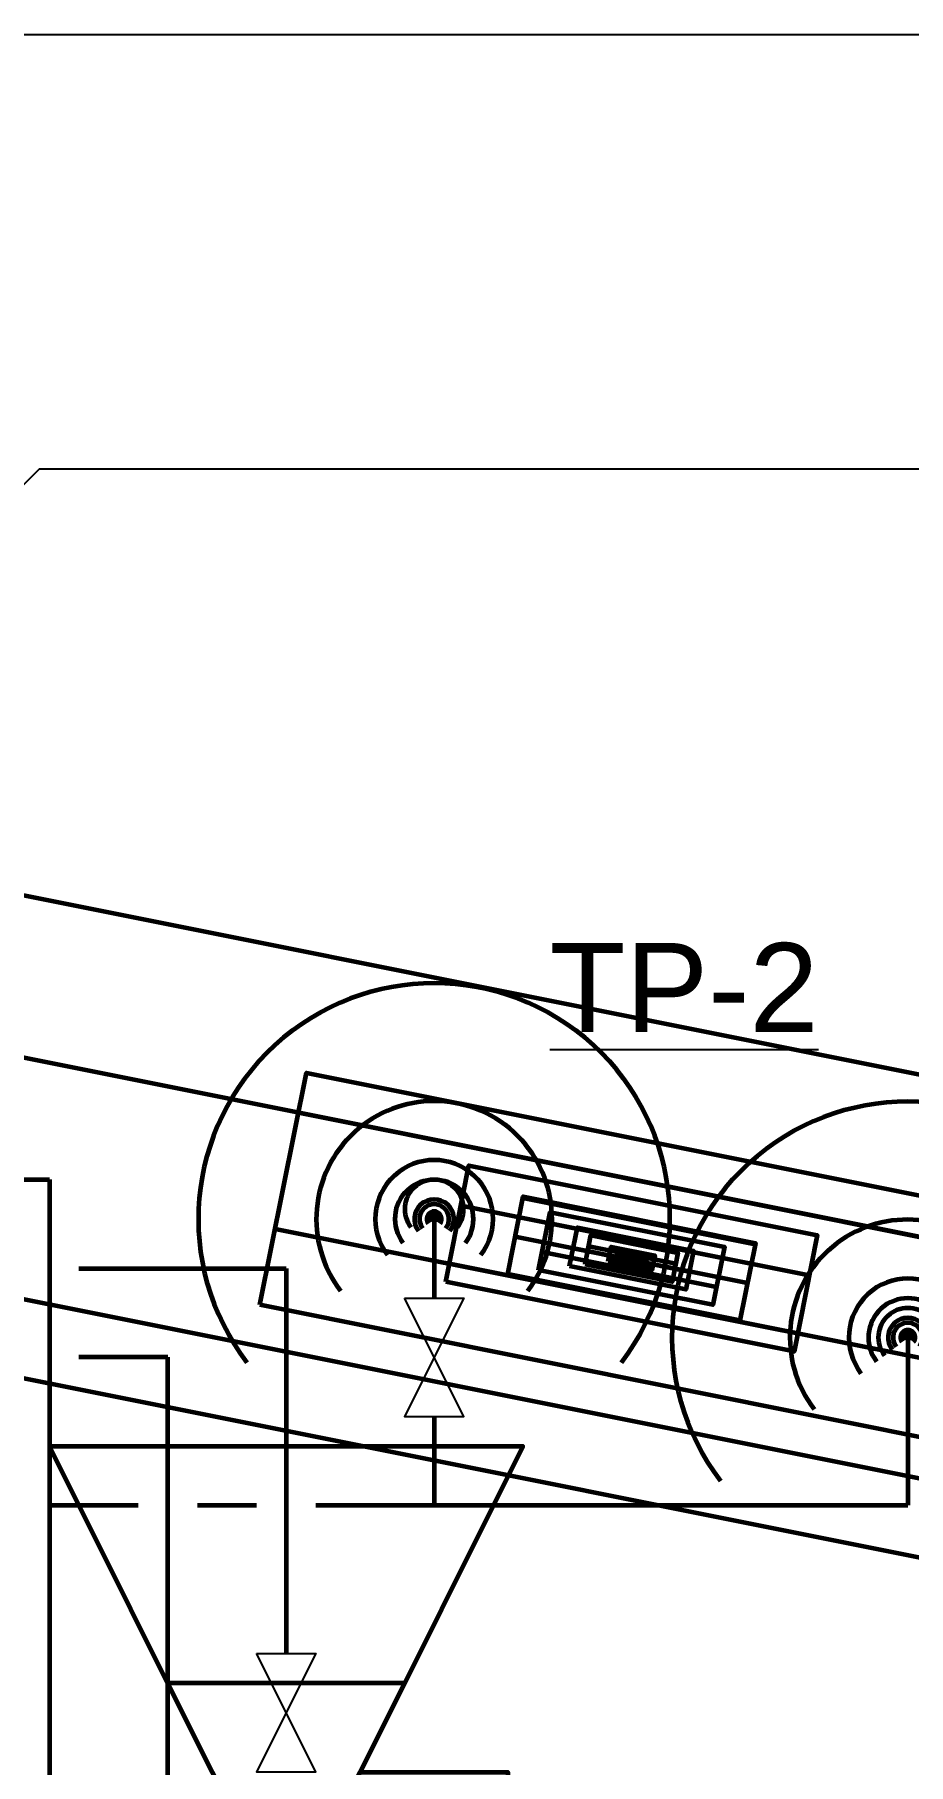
# Model space of a CAD drawing. Extents: x -3956 to 1666, y -2601 to 1886.
# Drawn here: x -2708.5 to -2619.9, y -1683.5 to -1508.3 of the extents above; entities that cross this region are included whole.
import ezdxf

# ---------------------------------------------------------------- set-up
doc = ezdxf.new("R2010")
doc.units = 0
doc.header["$LTSCALE"] = 36
doc.header["$MEASUREMENT"] = 0
doc.layers.add('G-ANNO-TEXT', color=70, linetype='Continuous')
for name, color, linetype, lineweight in [('P-CW-N', 4, 'Continuous', 60), ('P-CW-N @ 1 (1)', 4, 'Continuous', 60), ('P-CW-N @ 1 (2)', 4, 'Continuous', 60), ('P-CW-N @ 12', 4, 'Continuous', 60), ('P-CW-N @ 128', 4, 'Continuous', 60), ('P-CW-N @ 16', 4, 'Continuous', 60), ('P-CW-N @ 192', 4, 'Continuous', 60), ('P-CW-N @ 2', 4, 'Continuous', 60), ('P-CW-N @ 24', 4, 'Continuous', 60), ('P-CW-N @ 384', 4, 'Continuous', 60), ('P-CW-N @ 4', 4, 'Continuous', 60), ('P-CW-N @ 48', 4, 'Continuous', 60), ('P-CW-N @ 64', 4, 'Continuous', 60), ('P-CW-N @ 768', 4, 'Continuous', 60), ('P-CW-N @ 8', 4, 'Continuous', 60), ('P-CW-N @ 96', 4, 'Continuous', 60), ('P-FIXT-N', 3, 'Continuous', 60), ('P-FIXT-N @ 1 (1)', 3, 'Continuous', 60), ('P-FIXT-N @ 1 (2)', 3, 'Continuous', 60), ('P-FIXT-N @ 12', 3, 'Continuous', 60), ('P-FIXT-N @ 128', 3, 'Continuous', 60), ('P-FIXT-N @ 16', 3, 'Continuous', 60), ('P-FIXT-N @ 192', 3, 'Continuous', 60), ('P-FIXT-N @ 2', 3, 'Continuous', 60), ('P-FIXT-N @ 24', 3, 'Continuous', 60), ('P-FIXT-N @ 384', 3, 'Continuous', 60), ('P-FIXT-N @ 4', 3, 'Continuous', 60), ('P-FIXT-N @ 48', 3, 'Continuous', 60), ('P-FIXT-N @ 64', 3, 'Continuous', 60), ('P-FIXT-N @ 768', 3, 'Continuous', 60), ('P-FIXT-N @ 8', 3, 'Continuous', 60), ('P-FIXT-N @ 96', 3, 'Continuous', 60), ('P-HW-N', 1, 'Continuous', 60), ('P-HWC-N', 2, 'Continuous', 60), ('P-HWC-N @ 1 (1)', 2, 'Continuous', 60), ('P-HWC-N @ 1 (2)', 2, 'Continuous', 60), ('P-HWC-N @ 12', 2, 'Continuous', 60), ('P-HWC-N @ 128', 2, 'Continuous', 60), ('P-HWC-N @ 16', 2, 'Continuous', 60), ('P-HWC-N @ 192', 2, 'Continuous', 60), ('P-HWC-N @ 2', 2, 'Continuous', 60), ('P-HWC-N @ 24', 2, 'Continuous', 60), ('P-HWC-N @ 384', 2, 'Continuous', 60), ('P-HWC-N @ 4', 2, 'Continuous', 60), ('P-HWC-N @ 48', 2, 'Continuous', 60), ('P-HWC-N @ 64', 2, 'Continuous', 60), ('P-HWC-N @ 768', 2, 'Continuous', 60), ('P-HWC-N @ 8', 2, 'Continuous', 60), ('P-HWC-N @ 96', 2, 'Continuous', 60)]:
    doc.layers.add(name, color=color, linetype=linetype, lineweight=lineweight)
doc.styles.add('Arial', font='arial.ttf')

# ---------------------------------------------------------------- blocks, each defined once
blk = doc.blocks.new('*U42')
at = {"linetype": 'Continuous'}
for points in [[(-0.01950223899833947, -0.009751119128395658), (-0.06250000047529625, -0.03124999904940751), (-0.06249999952470375, 0.03125000095059249), (-0.01950223850397403, 0.009751119622759319)], [(0.01950223850397226, -0.009751119622759319), (0.06249999952470375, -0.03125000095059249), (0.06250000047529625, 0.03124999904940751), (0.0195022389983377, 0.009751119128395658)], [(-0.01950223850397423, 0.00975111962275942), (-0.01950223850397423, 0.02925335812675912), (0.0195022389983379, 0.02925335812675912), (0.0195022389983379, 0.00975111912839576)], [(-0.01950223850397562, -0.009751119622759222), (4.943599696272116e-10, -4.943635590677493e-10), (-0.01950223800961018, 0.009751119128395755)], [(0.01950223899833789, 0.009751119128395757), (4.943647435862175e-10, -4.943635590677493e-10), (0.01950223949270333, -0.00975111962275922)]]:
    blk.add_lwpolyline(points, dxfattribs=at)
blk = doc.blocks.new('*U1508')
at = {"layer": 'P-HWC-N @ 1 (1)', "rotation": 270}
blk.add_blockref('*U42', (-2682.999999967478, -1699.257198477003), dxfattribs=at)
at = {"layer": 'P-HWC-N @ 1 (2)', "rotation": 270}
blk.add_blockref('*U42', (-2682.999999967478, -1699.257198477003), dxfattribs=at)
at = {"layer": 'P-HWC-N @ 12', "xscale": 12, "yscale": 12, "zscale": 12, "rotation": 270}
blk.add_blockref('*U42', (-2682.999999967478, -1699.257198477003), dxfattribs=at)
at = {"layer": 'P-HWC-N @ 128', "xscale": 128, "yscale": 128, "zscale": 128, "rotation": 270}
blk.add_blockref('*U42', (-2682.999999967478, -1699.257198477003), dxfattribs=at)
at = {"layer": 'P-HWC-N @ 16', "xscale": 16, "yscale": 16, "zscale": 16, "rotation": 270}
blk.add_blockref('*U42', (-2682.999999967478, -1699.257198477003), dxfattribs=at)
at = {"layer": 'P-HWC-N @ 192', "xscale": 192, "yscale": 192, "zscale": 192, "rotation": 270}
blk.add_blockref('*U42', (-2682.999999967478, -1699.257198477003), dxfattribs=at)
at = {"layer": 'P-HWC-N @ 2', "xscale": 2, "yscale": 2, "zscale": 2, "rotation": 270}
blk.add_blockref('*U42', (-2682.999999967478, -1699.257198477003), dxfattribs=at)
at = {"layer": 'P-HWC-N @ 24', "xscale": 24, "yscale": 24, "zscale": 24, "rotation": 270}
blk.add_blockref('*U42', (-2682.999999967478, -1699.257198477003), dxfattribs=at)
at = {"layer": 'P-HWC-N @ 384', "xscale": 384, "yscale": 384, "zscale": 384, "rotation": 270}
blk.add_blockref('*U42', (-2682.999999967478, -1699.257198477003), dxfattribs=at)
at = {"layer": 'P-HWC-N @ 4', "xscale": 4, "yscale": 4, "zscale": 4, "rotation": 270}
blk.add_blockref('*U42', (-2682.999999967478, -1699.257198477003), dxfattribs=at)
at = {"layer": 'P-HWC-N @ 48', "xscale": 48, "yscale": 48, "zscale": 48, "rotation": 270}
blk.add_blockref('*U42', (-2682.999999967478, -1699.257198477003), dxfattribs=at)
at = {"layer": 'P-HWC-N @ 64', "xscale": 64, "yscale": 64, "zscale": 64, "rotation": 270}
blk.add_blockref('*U42', (-2682.999999967478, -1699.257198477003), dxfattribs=at)
at = {"layer": 'P-HWC-N @ 768', "xscale": 768, "yscale": 768, "zscale": 768, "rotation": 270}
blk.add_blockref('*U42', (-2682.999999967478, -1699.257198477003), dxfattribs=at)
at = {"layer": 'P-HWC-N @ 8', "xscale": 8, "yscale": 8, "zscale": 8, "rotation": 270}
blk.add_blockref('*U42', (-2682.999999967478, -1699.257198477003), dxfattribs=at)
at = {"layer": 'P-HWC-N @ 96', "xscale": 96, "yscale": 96, "zscale": 96, "rotation": 270}
blk.add_blockref('*U42', (-2682.999999967478, -1699.257198477003), dxfattribs=at)
blk = doc.blocks.new('*U44')
h = blk.add_hatch()
h.set_pattern_fill('_USER', scale=0.03125, pattern_type=0)
h.set_pattern_definition([(0, (-0.09375, -0.03125), (0, 0.03125), [])])
h.paths.add_polyline_path([(0.09375, 0.03125), (-0.09375, 0.03125), (-0.09375, -0.03125), (0.09375, -0.03125)])
blk.add_lwpolyline([(-0.09375, -0.03125), (-0.09375, 0.03125), (0.09375, 0.03125), (0.09375, -0.03125), (-0.09375, -0.03125)])
blk = doc.blocks.new('*U1509')
at = {"layer": 'P-FIXT-N @ 1 (1)', "rotation": 348.6900675259798}
blk.add_blockref('*U44', (-2648.000000014937, -1632.257198477003), dxfattribs=at)
at = {"layer": 'P-FIXT-N @ 1 (2)', "rotation": 348.6900675259798}
blk.add_blockref('*U44', (-2648.000000014937, -1632.257198477003), dxfattribs=at)
at = {"layer": 'P-FIXT-N @ 12', "xscale": 12, "yscale": 12, "zscale": 12, "rotation": 348.6900675259798}
blk.add_blockref('*U44', (-2648.000000014937, -1632.257198477003), dxfattribs=at)
at = {"layer": 'P-FIXT-N @ 128', "xscale": 128, "yscale": 128, "zscale": 128, "rotation": 348.6900675259798}
blk.add_blockref('*U44', (-2648.000000014937, -1632.257198477003), dxfattribs=at)
at = {"layer": 'P-FIXT-N @ 16', "xscale": 16, "yscale": 16, "zscale": 16, "rotation": 348.6900675259798}
blk.add_blockref('*U44', (-2648.000000014937, -1632.257198477003), dxfattribs=at)
at = {"layer": 'P-FIXT-N @ 192', "xscale": 192, "yscale": 192, "zscale": 192, "rotation": 348.6900675259798}
blk.add_blockref('*U44', (-2648.000000014937, -1632.257198477003), dxfattribs=at)
at = {"layer": 'P-FIXT-N @ 2', "xscale": 2, "yscale": 2, "zscale": 2, "rotation": 348.6900675259798}
blk.add_blockref('*U44', (-2648.000000014937, -1632.257198477003), dxfattribs=at)
at = {"layer": 'P-FIXT-N @ 24', "xscale": 24, "yscale": 24, "zscale": 24, "rotation": 348.6900675259798}
blk.add_blockref('*U44', (-2648.000000014937, -1632.257198477003), dxfattribs=at)
at = {"layer": 'P-FIXT-N @ 384', "xscale": 384.0000000000001, "yscale": 384.0000000000001, "zscale": 384.0000000000001, "rotation": 348.6900675259798}
blk.add_blockref('*U44', (-2648.000000014937, -1632.257198477003), dxfattribs=at)
at = {"layer": 'P-FIXT-N @ 4', "xscale": 4, "yscale": 4, "zscale": 4, "rotation": 348.6900675259798}
blk.add_blockref('*U44', (-2648.000000014937, -1632.257198477003), dxfattribs=at)
at = {"layer": 'P-FIXT-N @ 48', "xscale": 48.00000000000001, "yscale": 48.00000000000001, "zscale": 48.00000000000001, "rotation": 348.6900675259798}
blk.add_blockref('*U44', (-2648.000000014937, -1632.257198477003), dxfattribs=at)
at = {"layer": 'P-FIXT-N @ 64', "xscale": 64, "yscale": 64, "zscale": 64, "rotation": 348.6900675259798}
blk.add_blockref('*U44', (-2648.000000014937, -1632.257198477003), dxfattribs=at)
at = {"layer": 'P-FIXT-N @ 768', "xscale": 768.0000000000001, "yscale": 768.0000000000001, "zscale": 768.0000000000001, "rotation": 348.6900675259798}
blk.add_blockref('*U44', (-2648.000000014937, -1632.257198477003), dxfattribs=at)
at = {"layer": 'P-FIXT-N @ 8', "xscale": 8, "yscale": 8, "zscale": 8, "rotation": 348.6900675259798}
blk.add_blockref('*U44', (-2648.000000014937, -1632.257198477003), dxfattribs=at)
at = {"layer": 'P-FIXT-N @ 96', "xscale": 96.00000000000001, "yscale": 96.00000000000001, "zscale": 96.00000000000001, "rotation": 348.6900675259798}
blk.add_blockref('*U44', (-2648.000000014937, -1632.257198477003), dxfattribs=at)
blk = doc.blocks.new('*U13')
at = {"linetype": 'Continuous'}
blk.add_arc((0, 0), 0.03111555437015312, 232.5669694738212, 127.4330305261797, dxfattribs=at)
blk = doc.blocks.new('*U1510')
at = {"layer": 'P-CW-N @ 1 (1)', "rotation": 89.99999999999999}
blk.add_blockref('*U13', (-2668.000000014937, -1628.257198477003), dxfattribs=at)
at = {"layer": 'P-CW-N @ 1 (2)', "rotation": 89.99999999999999}
blk.add_blockref('*U13', (-2668.000000014937, -1628.257198477003), dxfattribs=at)
at = {"layer": 'P-CW-N @ 12', "xscale": 12, "yscale": 12, "zscale": 12, "rotation": 89.99999999999999}
blk.add_blockref('*U13', (-2668.000000014937, -1628.257198477003), dxfattribs=at)
at = {"layer": 'P-CW-N @ 128', "xscale": 128, "yscale": 128, "zscale": 128, "rotation": 89.99999999999999}
blk.add_blockref('*U13', (-2668.000000014937, -1628.257198477003), dxfattribs=at)
at = {"layer": 'P-CW-N @ 16', "xscale": 16, "yscale": 16, "zscale": 16, "rotation": 89.99999999999999}
blk.add_blockref('*U13', (-2668.000000014937, -1628.257198477003), dxfattribs=at)
at = {"layer": 'P-CW-N @ 192', "xscale": 192, "yscale": 192, "zscale": 192, "rotation": 89.99999999999999}
blk.add_blockref('*U13', (-2668.000000014937, -1628.257198477003), dxfattribs=at)
at = {"layer": 'P-CW-N @ 2', "xscale": 2, "yscale": 2, "zscale": 2, "rotation": 89.99999999999999}
blk.add_blockref('*U13', (-2668.000000014937, -1628.257198477003), dxfattribs=at)
at = {"layer": 'P-CW-N @ 24', "xscale": 24, "yscale": 24, "zscale": 24, "rotation": 89.99999999999999}
blk.add_blockref('*U13', (-2668.000000014937, -1628.257198477003), dxfattribs=at)
at = {"layer": 'P-CW-N @ 384', "xscale": 384, "yscale": 384, "zscale": 384, "rotation": 89.99999999999999}
blk.add_blockref('*U13', (-2668.000000014937, -1628.257198477003), dxfattribs=at)
at = {"layer": 'P-CW-N @ 4', "xscale": 4, "yscale": 4, "zscale": 4, "rotation": 89.99999999999999}
blk.add_blockref('*U13', (-2668.000000014937, -1628.257198477003), dxfattribs=at)
at = {"layer": 'P-CW-N @ 48', "xscale": 48, "yscale": 48, "zscale": 48, "rotation": 89.99999999999999}
blk.add_blockref('*U13', (-2668.000000014937, -1628.257198477003), dxfattribs=at)
at = {"layer": 'P-CW-N @ 64', "xscale": 64, "yscale": 64, "zscale": 64, "rotation": 89.99999999999999}
blk.add_blockref('*U13', (-2668.000000014937, -1628.257198477003), dxfattribs=at)
at = {"layer": 'P-CW-N @ 768', "xscale": 768, "yscale": 768, "zscale": 768, "rotation": 89.99999999999999}
blk.add_blockref('*U13', (-2668.000000014937, -1628.257198477003), dxfattribs=at)
at = {"layer": 'P-CW-N @ 8', "xscale": 8, "yscale": 8, "zscale": 8, "rotation": 89.99999999999999}
blk.add_blockref('*U13', (-2668.000000014937, -1628.257198477003), dxfattribs=at)
at = {"layer": 'P-CW-N @ 96', "xscale": 96, "yscale": 96, "zscale": 96, "rotation": 89.99999999999999}
blk.add_blockref('*U13', (-2668.000000014937, -1627.257198477003), dxfattribs=at)
blk = doc.blocks.new('*U1511')
at = {"layer": 'P-CW-N @ 1 (1)', "rotation": 89.99999999999999}
blk.add_blockref('*U13', (-2620.000000014937, -1640.257198477003), dxfattribs=at)
at = {"layer": 'P-CW-N @ 1 (2)', "rotation": 89.99999999999999}
blk.add_blockref('*U13', (-2620.000000014937, -1640.257198477003), dxfattribs=at)
at = {"layer": 'P-CW-N @ 12', "xscale": 12, "yscale": 12, "zscale": 12, "rotation": 89.99999999999999}
blk.add_blockref('*U13', (-2620.000000014937, -1640.257198477003), dxfattribs=at)
at = {"layer": 'P-CW-N @ 128', "xscale": 128, "yscale": 128, "zscale": 128, "rotation": 89.99999999999999}
blk.add_blockref('*U13', (-2620.000000014937, -1640.257198477003), dxfattribs=at)
at = {"layer": 'P-CW-N @ 16', "xscale": 16, "yscale": 16, "zscale": 16, "rotation": 89.99999999999999}
blk.add_blockref('*U13', (-2620.000000014937, -1640.257198477003), dxfattribs=at)
at = {"layer": 'P-CW-N @ 192', "xscale": 192, "yscale": 192, "zscale": 192, "rotation": 89.99999999999999}
blk.add_blockref('*U13', (-2620.000000014937, -1640.257198477003), dxfattribs=at)
at = {"layer": 'P-CW-N @ 2', "xscale": 2, "yscale": 2, "zscale": 2, "rotation": 89.99999999999999}
blk.add_blockref('*U13', (-2620.000000014937, -1640.257198477003), dxfattribs=at)
at = {"layer": 'P-CW-N @ 24', "xscale": 24, "yscale": 24, "zscale": 24, "rotation": 89.99999999999999}
blk.add_blockref('*U13', (-2620.000000014937, -1640.257198477003), dxfattribs=at)
at = {"layer": 'P-CW-N @ 384', "xscale": 384, "yscale": 384, "zscale": 384, "rotation": 89.99999999999999}
blk.add_blockref('*U13', (-2620.000000014937, -1640.257198477003), dxfattribs=at)
at = {"layer": 'P-CW-N @ 4', "xscale": 4, "yscale": 4, "zscale": 4, "rotation": 89.99999999999999}
blk.add_blockref('*U13', (-2620.000000014937, -1640.257198477003), dxfattribs=at)
at = {"layer": 'P-CW-N @ 48', "xscale": 48, "yscale": 48, "zscale": 48, "rotation": 89.99999999999999}
blk.add_blockref('*U13', (-2620.000000014937, -1640.257198477003), dxfattribs=at)
at = {"layer": 'P-CW-N @ 64', "xscale": 64, "yscale": 64, "zscale": 64, "rotation": 89.99999999999999}
blk.add_blockref('*U13', (-2620.000000014937, -1640.257198477003), dxfattribs=at)
at = {"layer": 'P-CW-N @ 768', "xscale": 768, "yscale": 768, "zscale": 768, "rotation": 89.99999999999999}
blk.add_blockref('*U13', (-2620.000000014937, -1640.257198477003), dxfattribs=at)
at = {"layer": 'P-CW-N @ 8', "xscale": 8, "yscale": 8, "zscale": 8, "rotation": 89.99999999999999}
blk.add_blockref('*U13', (-2620.000000014937, -1640.257198477003), dxfattribs=at)
at = {"layer": 'P-CW-N @ 96', "xscale": 96, "yscale": 96, "zscale": 96, "rotation": 89.99999999999999}
blk.add_blockref('*U13', (-2620.000000014937, -1640.257198477003), dxfattribs=at)

msp = doc.modelspace()

# ---------------------------------------------------------------- linework, layer by layer
at = {"linetype": 'Continuous'}
for points in [[(-2671.000000014928, -1636.257198477025), (-2665.000000014945, -1636.257198477025), (-2671.000000014928, -1648.257198477003), (-2665.000000014945, -1648.257198477003), (-2671.000000014928, -1636.257198477025)], [(-2686.000000014928, -1672.257198477025), (-2680.000000014945, -1672.257198477025), (-2686.000000014928, -1684.257198477003), (-2680.000000014945, -1684.257198477003), (-2686.000000014928, -1672.257198477025)]]:
    msp.add_lwpolyline(points, dxfattribs=at)
at = {"layer": 'G-ANNO-TEXT'}
for points in [[(-2828.543263482912, -1614.855226327929), (-2744.000000014937, -1508.257198477003), (-2496.000000014937, -1508.257198477003)], [(-2727.514718640698, -1571.771917102765), (-2708.000000014937, -1552.257198477003), (-2496.000000014937, -1552.257198477003)]]:
    msp.add_lwpolyline(points, dxfattribs=at)
at = {"layer": 'P-CW-N'}
for p, q in [((-2737.000000014937, -1624.257198477003), (-2707.000000014937, -1624.257198477003)), ((-2707.000000014937, -1624.257198477003), (-2707.000000014937, -1702.257198477003)), ((-2668.000000014937, -1627.257198477003), (-2668.000000014937, -1636.257198477003)), ((-2620.000000014937, -1640.257198477003), (-2620.000000014937, -1657.257198477003)), ((-2668.000000014937, -1648.257198477003), (-2668.000000014937, -1657.257198477003)), ((-2707.000000014937, -1657.257198477003), (-2698.000000014937, -1657.257198477003)), ((-2692.000000014937, -1657.257198477003), (-2686.000000014937, -1657.257198477003)), ((-2680.000000014937, -1657.257198477003), (-2620.000000014937, -1657.257198477003))]:
    msp.add_line(p, q, dxfattribs=at)
at = {"layer": 'P-HW-N'}
for p, q in [((-2695.000000014937, -1642.257198477003), (-2704.000000014937, -1642.257198477003)), ((-2695.000000014937, -1756.257198477003), (-2695.000000014937, -1642.257198477003))]:
    msp.add_line(p, q, dxfattribs=at)
at = {"layer": 'P-HWC-N'}
for p, q in [((-2704.000000014937, -1633.257198477003), (-2683.000000014937, -1633.257198477003)), ((-2683.000000014937, -1633.257198477003), (-2683.000000014937, -1672.257198477003))]:
    msp.add_line(p, q, dxfattribs=at)

# ---------------------------------------------------------------- block references
at = {"layer": 'P-CW-N'}
for name in ['*U1510', '*U1511']:
    msp.add_blockref(name, (0, 0), dxfattribs=at)
at = {"layer": 'P-FIXT-N'}
msp.add_blockref('*U1509', (0, 0), dxfattribs=at)
at = {"layer": 'P-HWC-N'}
msp.add_blockref('*U1508', (0, 0), dxfattribs=at)

# ---------------------------------------------------------------- texts
at = {"layer": 'G-ANNO-TEXT', "style": 'Arial'}
msp.add_text('%%UTP-2', height=9, dxfattribs=at).set_placement((-2656.294679414664, -1609.294033401969))

doc.saveas('drawing.dxf')
